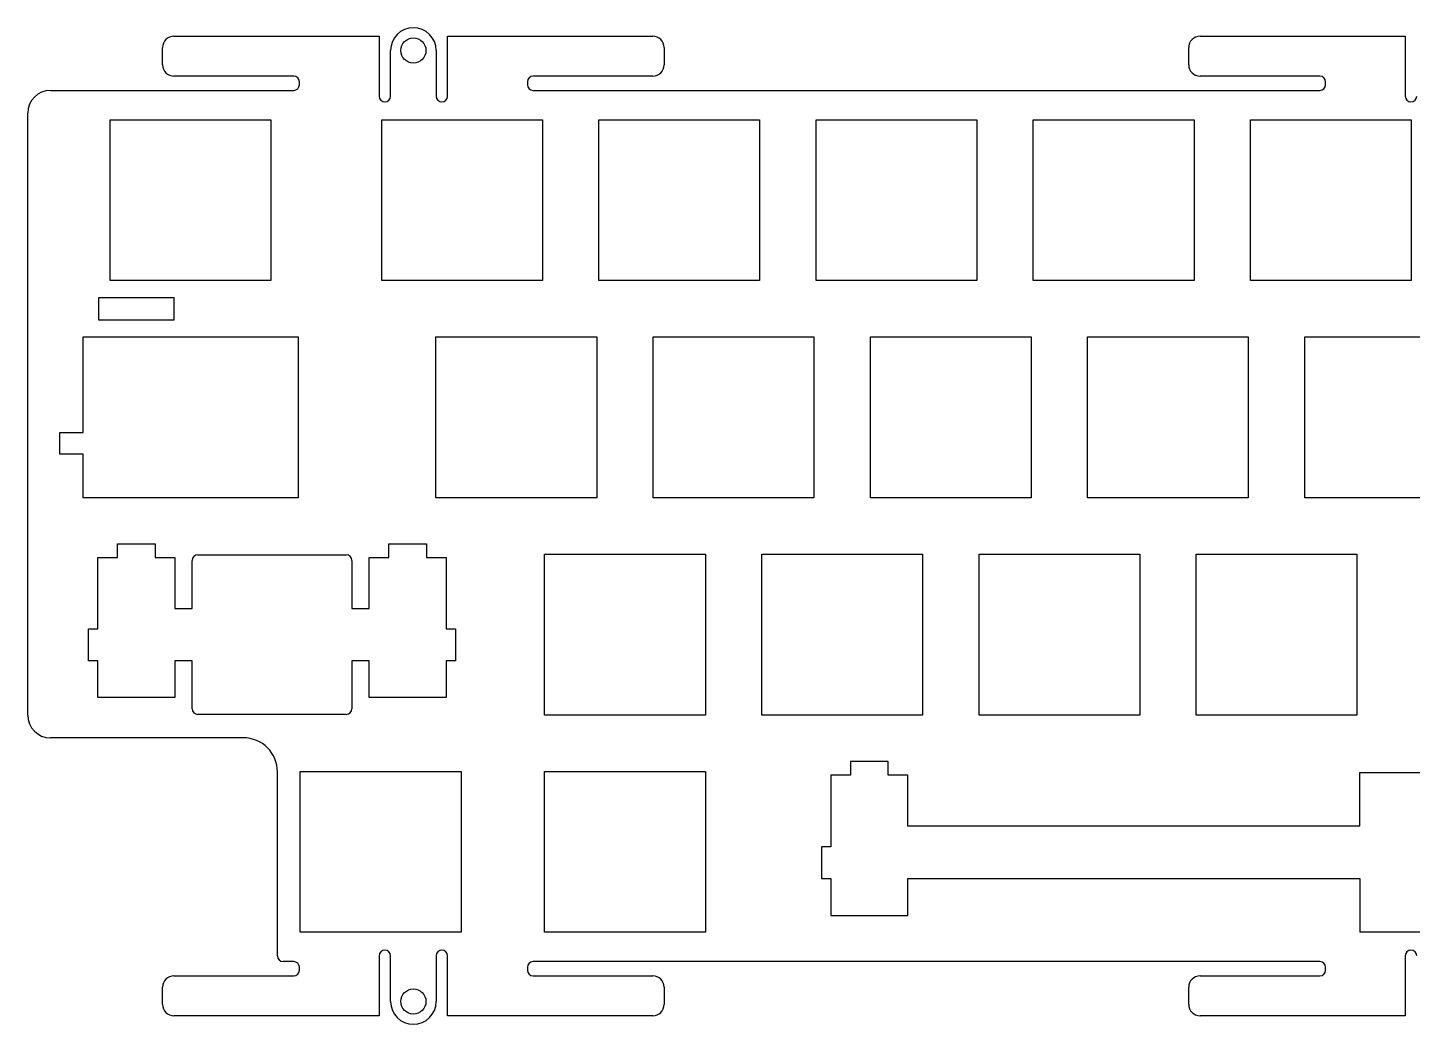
# Model space of a CAD drawing. Header units: millimetres. Extents: x 44 to 292, y 132 to 220.
# Drawn here: x 44 to 165.5, y 132.3 to 219.7 of the extents above; entities that cross this region are included whole.
import ezdxf

# ---------------------------------------------------------------- set-up
doc = ezdxf.new("R2010")
doc.units = ezdxf.units.MM
for name, color, linetype in [('Shape008', 7, 'CONTINUOUS'), ('Shape011', 7, 'CONTINUOUS'), ('Shape050', 7, 'CONTINUOUS'), ('Shape051', 7, 'CONTINUOUS'), ('Shape052', 7, 'CONTINUOUS'), ('Shape053', 7, 'CONTINUOUS'), ('Shape054', 7, 'CONTINUOUS'), ('Shape055', 7, 'CONTINUOUS'), ('Shape056', 7, 'CONTINUOUS'), ('Shape057', 7, 'CONTINUOUS'), ('Shape058', 7, 'CONTINUOUS'), ('Shape059', 7, 'CONTINUOUS'), ('Shape060', 7, 'CONTINUOUS'), ('Shape061', 7, 'CONTINUOUS'), ('Shape062', 7, 'CONTINUOUS'), ('Shape063', 7, 'CONTINUOUS'), ('Shape064', 7, 'CONTINUOUS'), ('Shape065', 7, 'CONTINUOUS'), ('Shape066', 7, 'CONTINUOUS'), ('Shape067', 7, 'CONTINUOUS'), ('Shape068', 7, 'CONTINUOUS'), ('Shape069', 7, 'CONTINUOUS'), ('Shape070', 7, 'CONTINUOUS'), ('Shape071', 7, 'CONTINUOUS'), ('Shape072', 7, 'CONTINUOUS'), ('Shape073', 7, 'CONTINUOUS'), ('Shape074', 7, 'CONTINUOUS'), ('Shape075', 7, 'CONTINUOUS'), ('Shape076', 7, 'CONTINUOUS'), ('Shape077', 7, 'CONTINUOUS'), ('Shape078', 7, 'CONTINUOUS'), ('Shape079', 7, 'CONTINUOUS'), ('Shape080', 7, 'CONTINUOUS'), ('Shape081', 7, 'CONTINUOUS'), ('Shape082', 7, 'CONTINUOUS'), ('Shape083', 7, 'CONTINUOUS'), ('Shape084', 7, 'CONTINUOUS'), ('Shape085', 7, 'CONTINUOUS'), ('Shape086', 7, 'CONTINUOUS'), ('Shape087', 7, 'CONTINUOUS'), ('Shape088', 7, 'CONTINUOUS'), ('Shape089', 7, 'CONTINUOUS'), ('Shape090', 7, 'CONTINUOUS'), ('Shape091', 7, 'CONTINUOUS'), ('Shape092', 7, 'CONTINUOUS'), ('Shape093', 7, 'CONTINUOUS'), ('Shape094', 7, 'CONTINUOUS'), ('Shape095', 7, 'CONTINUOUS'), ('Shape096', 7, 'CONTINUOUS'), ('Shape097', 7, 'CONTINUOUS'), ('Shape098', 7, 'CONTINUOUS'), ('Shape099', 7, 'CONTINUOUS'), ('Shape100', 7, 'CONTINUOUS'), ('Shape101', 7, 'CONTINUOUS'), ('Shape102', 7, 'CONTINUOUS'), ('Shape103', 7, 'CONTINUOUS'), ('Shape104', 7, 'CONTINUOUS'), ('Shape105', 7, 'CONTINUOUS'), ('Shape106', 7, 'CONTINUOUS'), ('Shape107', 7, 'CONTINUOUS'), ('Shape108', 7, 'CONTINUOUS'), ('Shape109', 7, 'CONTINUOUS'), ('Shape110', 7, 'CONTINUOUS'), ('Shape111', 7, 'CONTINUOUS'), ('Shape112', 7, 'CONTINUOUS'), ('Shape113', 7, 'CONTINUOUS'), ('Shape114', 7, 'CONTINUOUS'), ('Shape115', 7, 'CONTINUOUS'), ('Shape116', 7, 'CONTINUOUS'), ('Shape117', 7, 'CONTINUOUS'), ('Shape118', 7, 'CONTINUOUS'), ('Shape1184', 7, 'CONTINUOUS'), ('Shape1185', 7, 'CONTINUOUS'), ('Shape1186', 7, 'CONTINUOUS'), ('Shape1187', 7, 'CONTINUOUS'), ('Shape119', 7, 'CONTINUOUS'), ('Shape120', 7, 'CONTINUOUS'), ('Shape1201', 7, 'CONTINUOUS'), ('Shape1202', 7, 'CONTINUOUS'), ('Shape1203', 7, 'CONTINUOUS'), ('Shape1204', 7, 'CONTINUOUS'), ('Shape1205', 7, 'CONTINUOUS'), ('Shape1206', 7, 'CONTINUOUS'), ('Shape1207', 7, 'CONTINUOUS'), ('Shape1208', 7, 'CONTINUOUS'), ('Shape1209', 7, 'CONTINUOUS'), ('Shape121', 7, 'CONTINUOUS'), ('Shape1210', 7, 'CONTINUOUS'), ('Shape1211', 7, 'CONTINUOUS'), ('Shape1212', 7, 'CONTINUOUS'), ('Shape1213', 7, 'CONTINUOUS'), ('Shape1214', 7, 'CONTINUOUS'), ('Shape1215', 7, 'CONTINUOUS'), ('Shape1218', 7, 'CONTINUOUS'), ('Shape1219', 7, 'CONTINUOUS'), ('Shape122', 7, 'CONTINUOUS'), ('Shape1221', 7, 'CONTINUOUS'), ('Shape1223', 7, 'CONTINUOUS'), ('Shape1228', 7, 'CONTINUOUS'), ('Shape1229', 7, 'CONTINUOUS'), ('Shape123', 7, 'CONTINUOUS'), ('Shape1230', 7, 'CONTINUOUS'), ('Shape1231', 7, 'CONTINUOUS'), ('Shape1232', 7, 'CONTINUOUS'), ('Shape1233', 7, 'CONTINUOUS'), ('Shape1234', 7, 'CONTINUOUS'), ('Shape1235', 7, 'CONTINUOUS'), ('Shape1236', 7, 'CONTINUOUS'), ('Shape1237', 7, 'CONTINUOUS'), ('Shape1238', 7, 'CONTINUOUS'), ('Shape1239', 7, 'CONTINUOUS'), ('Shape124', 7, 'CONTINUOUS'), ('Shape125', 7, 'CONTINUOUS'), ('Shape126', 7, 'CONTINUOUS'), ('Shape1264', 7, 'CONTINUOUS'), ('Shape1265', 7, 'CONTINUOUS'), ('Shape1266', 7, 'CONTINUOUS'), ('Shape1267', 7, 'CONTINUOUS'), ('Shape1268', 7, 'CONTINUOUS'), ('Shape1269', 7, 'CONTINUOUS'), ('Shape1270', 7, 'CONTINUOUS'), ('Shape1271', 7, 'CONTINUOUS'), ('Shape1272', 7, 'CONTINUOUS'), ('Shape1273', 7, 'CONTINUOUS'), ('Shape1274', 7, 'CONTINUOUS'), ('Shape1275', 7, 'CONTINUOUS'), ('Shape1276', 7, 'CONTINUOUS'), ('Shape1277', 7, 'CONTINUOUS'), ('Shape1278', 7, 'CONTINUOUS'), ('Shape1279', 7, 'CONTINUOUS'), ('Shape1300', 7, 'CONTINUOUS'), ('Shape1301', 7, 'CONTINUOUS'), ('Shape1302', 7, 'CONTINUOUS'), ('Shape1303', 7, 'CONTINUOUS'), ('Shape1304', 7, 'CONTINUOUS'), ('Shape1305', 7, 'CONTINUOUS'), ('Shape1306', 7, 'CONTINUOUS'), ('Shape1307', 7, 'CONTINUOUS'), ('Shape1308', 7, 'CONTINUOUS'), ('Shape1309', 7, 'CONTINUOUS'), ('Shape1310', 7, 'CONTINUOUS'), ('Shape1311', 7, 'CONTINUOUS'), ('Shape1312', 7, 'CONTINUOUS'), ('Shape1313', 7, 'CONTINUOUS'), ('Shape1314', 7, 'CONTINUOUS'), ('Shape1315', 7, 'CONTINUOUS'), ('Shape1316', 7, 'CONTINUOUS'), ('Shape1317', 7, 'CONTINUOUS'), ('Shape1318', 7, 'CONTINUOUS'), ('Shape1319', 7, 'CONTINUOUS'), ('Shape1320', 7, 'CONTINUOUS'), ('Shape1321', 7, 'CONTINUOUS'), ('Shape1322', 7, 'CONTINUOUS'), ('Shape1323', 7, 'CONTINUOUS'), ('Shape1324', 7, 'CONTINUOUS'), ('Shape1325', 7, 'CONTINUOUS'), ('Shape1326', 7, 'CONTINUOUS'), ('Shape1327', 7, 'CONTINUOUS'), ('Shape1328', 7, 'CONTINUOUS'), ('Shape1329', 7, 'CONTINUOUS'), ('Shape1330', 7, 'CONTINUOUS'), ('Shape1331', 7, 'CONTINUOUS'), ('Shape1332', 7, 'CONTINUOUS'), ('Shape1334', 7, 'CONTINUOUS'), ('Shape1335', 7, 'CONTINUOUS'), ('Shape1392', 7, 'CONTINUOUS'), ('Shape1393', 7, 'CONTINUOUS'), ('Shape1394', 7, 'CONTINUOUS'), ('Shape1395', 7, 'CONTINUOUS'), ('Shape1396', 7, 'CONTINUOUS'), ('Shape1397', 7, 'CONTINUOUS'), ('Shape1398', 7, 'CONTINUOUS'), ('Shape1399', 7, 'CONTINUOUS'), ('Shape1400', 7, 'CONTINUOUS'), ('Shape1401', 7, 'CONTINUOUS'), ('Shape1402', 7, 'CONTINUOUS'), ('Shape1403', 7, 'CONTINUOUS'), ('Shape1404', 7, 'CONTINUOUS'), ('Shape1405', 7, 'CONTINUOUS'), ('Shape1406', 7, 'CONTINUOUS'), ('Shape1407', 7, 'CONTINUOUS'), ('Shape1408', 7, 'CONTINUOUS'), ('Shape1409', 7, 'CONTINUOUS'), ('Shape1410', 7, 'CONTINUOUS'), ('Shape1411', 7, 'CONTINUOUS'), ('Shape1412', 7, 'CONTINUOUS'), ('Shape1413', 7, 'CONTINUOUS'), ('Shape1414', 7, 'CONTINUOUS'), ('Shape1415', 7, 'CONTINUOUS'), ('Shape1416', 7, 'CONTINUOUS'), ('Shape1417', 7, 'CONTINUOUS'), ('Shape1418', 7, 'CONTINUOUS'), ('Shape1419', 7, 'CONTINUOUS'), ('Shape1420', 7, 'CONTINUOUS'), ('Shape1421', 7, 'CONTINUOUS'), ('Shape1422', 7, 'CONTINUOUS'), ('Shape1423', 7, 'CONTINUOUS'), ('Shape1424', 7, 'CONTINUOUS'), ('Shape1425', 7, 'CONTINUOUS'), ('Shape1426', 7, 'CONTINUOUS'), ('Shape1427', 7, 'CONTINUOUS'), ('Shape1428', 7, 'CONTINUOUS'), ('Shape1429', 7, 'CONTINUOUS'), ('Shape1430', 7, 'CONTINUOUS'), ('Shape1431', 7, 'CONTINUOUS'), ('Shape172', 7, 'CONTINUOUS'), ('Shape173', 7, 'CONTINUOUS'), ('Shape174', 7, 'CONTINUOUS'), ('Shape175', 7, 'CONTINUOUS'), ('Shape176', 7, 'CONTINUOUS'), ('Shape177', 7, 'CONTINUOUS'), ('Shape178', 7, 'CONTINUOUS'), ('Shape179', 7, 'CONTINUOUS'), ('Shape180', 7, 'CONTINUOUS'), ('Shape181', 7, 'CONTINUOUS'), ('Shape182', 7, 'CONTINUOUS'), ('Shape183', 7, 'CONTINUOUS')]:
    doc.layers.add(name, color=color, linetype=linetype)

msp = doc.modelspace()

# ---------------------------------------------------------------- linework, layer by layer
at = {"layer": 'Shape008'}
msp.add_circle((77.875, 217.736), 1.1, dxfattribs=at)
at = {"layer": 'Shape011'}
msp.add_circle((77.875, 134.338), 1.1, dxfattribs=at)
at = {"layer": 'Shape050'}
msp.add_arc((165.375, 138.338), 0.5, 0, 180, dxfattribs=at)
at = {"layer": 'Shape051'}
msp.add_line((164.875, 138.338), (164.875, 133.088), dxfattribs=at)
at = {"layer": 'Shape052'}
msp.add_line((164.875, 133.088), (146.875, 133.088), dxfattribs=at)
at = {"layer": 'Shape053'}
msp.add_arc((146.875, 134.088), 1, 180, -90, dxfattribs=at)
at = {"layer": 'Shape054'}
msp.add_line((145.875, 134.088), (145.875, 135.588), dxfattribs=at)
at = {"layer": 'Shape055'}
msp.add_arc((146.875, 135.588), 1, 90, 180, dxfattribs=at)
at = {"layer": 'Shape056'}
msp.add_line((146.875, 136.588), (157.375, 136.588), dxfattribs=at)
at = {"layer": 'Shape057'}
msp.add_arc((157.375, 137.088), 0.5, -90, 0, dxfattribs=at)
at = {"layer": 'Shape058'}
msp.add_line((157.875, 137.088), (157.875, 137.337), dxfattribs=at)
at = {"layer": 'Shape059'}
msp.add_arc((157.375, 137.337), 0.5, 0, 90, dxfattribs=at)
at = {"layer": 'Shape060'}
msp.add_line((157.375, 137.837), (88.375, 137.837), dxfattribs=at)
at = {"layer": 'Shape061'}
msp.add_arc((88.375, 137.337), 0.5, 90, 180, dxfattribs=at)
at = {"layer": 'Shape062'}
msp.add_line((87.875, 137.337), (87.875, 137.088), dxfattribs=at)
at = {"layer": 'Shape063'}
msp.add_arc((88.375, 137.088), 0.5, 180, -90, dxfattribs=at)
at = {"layer": 'Shape064'}
msp.add_line((88.375, 136.588), (98.875, 136.588), dxfattribs=at)
at = {"layer": 'Shape065'}
msp.add_arc((98.875, 135.588), 1, 0, 90, dxfattribs=at)
at = {"layer": 'Shape066'}
msp.add_line((99.875, 135.588), (99.875, 134.088), dxfattribs=at)
at = {"layer": 'Shape067'}
msp.add_arc((98.875, 134.088), 1, -90, 0, dxfattribs=at)
at = {"layer": 'Shape068'}
msp.add_line((98.875, 133.088), (80.875, 133.088), dxfattribs=at)
at = {"layer": 'Shape069'}
msp.add_line((80.875, 133.088), (80.875, 138.338), dxfattribs=at)
at = {"layer": 'Shape070'}
msp.add_arc((80.375, 138.338), 0.5, 0, 180, dxfattribs=at)
at = {"layer": 'Shape071'}
msp.add_line((79.875, 138.338), (79.875, 134.338), dxfattribs=at)
at = {"layer": 'Shape072'}
msp.add_arc((77.875, 134.338), 2, 180, 0, dxfattribs=at)
at = {"layer": 'Shape073'}
msp.add_line((75.875, 134.338), (75.875, 138.338), dxfattribs=at)
at = {"layer": 'Shape074'}
msp.add_arc((75.375, 138.338), 0.5, 0, 180, dxfattribs=at)
at = {"layer": 'Shape075'}
msp.add_line((74.875, 138.338), (74.875, 133.088), dxfattribs=at)
at = {"layer": 'Shape076'}
msp.add_line((74.875, 133.088), (56.875, 133.088), dxfattribs=at)
at = {"layer": 'Shape077'}
msp.add_arc((56.875, 134.088), 1, 180, -90, dxfattribs=at)
at = {"layer": 'Shape078'}
msp.add_line((55.875, 134.088), (55.875, 135.588), dxfattribs=at)
at = {"layer": 'Shape079'}
msp.add_arc((56.875, 135.588), 1, 90, 180, dxfattribs=at)
at = {"layer": 'Shape080'}
msp.add_line((56.875, 136.588), (67.375, 136.588), dxfattribs=at)
at = {"layer": 'Shape081'}
msp.add_arc((67.375, 137.088), 0.5, -90, 0, dxfattribs=at)
at = {"layer": 'Shape082'}
msp.add_line((67.875, 137.088), (67.875, 137.337), dxfattribs=at)
at = {"layer": 'Shape083'}
msp.add_arc((67.375, 137.337), 0.5, 0, 90, dxfattribs=at)
at = {"layer": 'Shape084'}
msp.add_line((67.375, 137.837), (66.455, 137.837), dxfattribs=at)
at = {"layer": 'Shape085'}
msp.add_arc((66.455, 138.337), 0.5, 180, -90, dxfattribs=at)
at = {"layer": 'Shape086'}
msp.add_line((65.955, 138.337), (65.955, 154.462), dxfattribs=at)
at = {"layer": 'Shape087'}
msp.add_arc((62.955, 154.462), 3, 0, 90, dxfattribs=at)
at = {"layer": 'Shape088'}
msp.add_line((62.955, 157.462), (46.045, 157.462), dxfattribs=at)
at = {"layer": 'Shape089'}
msp.add_arc((46.045, 159.462), 2, 180, -90, dxfattribs=at)
at = {"layer": 'Shape090'}
msp.add_line((44.045, 159.462), (44.045, 212.237), dxfattribs=at)
at = {"layer": 'Shape091'}
msp.add_arc((46.045, 212.237), 2, 90, 180, dxfattribs=at)
at = {"layer": 'Shape092'}
msp.add_line((46.045, 214.237), (67.375, 214.237), dxfattribs=at)
at = {"layer": 'Shape093'}
msp.add_arc((67.375, 214.737), 0.5, -90, 0, dxfattribs=at)
at = {"layer": 'Shape094'}
msp.add_line((67.875, 214.737), (67.875, 214.986), dxfattribs=at)
at = {"layer": 'Shape095'}
msp.add_arc((67.375, 214.986), 0.5, 0, 90, dxfattribs=at)
at = {"layer": 'Shape096'}
msp.add_line((67.375, 215.486), (56.875, 215.486), dxfattribs=at)
at = {"layer": 'Shape097'}
msp.add_arc((56.875, 216.486), 1, 180, -90, dxfattribs=at)
at = {"layer": 'Shape098'}
msp.add_line((55.875, 216.486), (55.875, 217.986), dxfattribs=at)
at = {"layer": 'Shape099'}
msp.add_arc((56.875, 217.986), 1, 90, 180, dxfattribs=at)
at = {"layer": 'Shape100'}
msp.add_line((56.875, 218.986), (74.875, 218.986), dxfattribs=at)
at = {"layer": 'Shape101'}
msp.add_line((74.875, 218.986), (74.875, 213.736), dxfattribs=at)
at = {"layer": 'Shape102'}
msp.add_arc((75.375, 213.736), 0.5, 180, 0, dxfattribs=at)
at = {"layer": 'Shape103'}
msp.add_line((75.875, 213.736), (75.875, 217.736), dxfattribs=at)
at = {"layer": 'Shape104'}
msp.add_arc((77.875, 217.736), 2, 0, 180, dxfattribs=at)
at = {"layer": 'Shape105'}
msp.add_line((79.875, 217.736), (79.875, 213.736), dxfattribs=at)
at = {"layer": 'Shape106'}
msp.add_arc((80.375, 213.736), 0.5, 180, 0, dxfattribs=at)
at = {"layer": 'Shape107'}
msp.add_line((80.875, 213.736), (80.875, 218.986), dxfattribs=at)
at = {"layer": 'Shape108'}
msp.add_line((80.875, 218.986), (98.875, 218.986), dxfattribs=at)
at = {"layer": 'Shape109'}
msp.add_arc((98.875, 217.986), 1, 0, 90, dxfattribs=at)
at = {"layer": 'Shape110'}
msp.add_line((99.875, 217.986), (99.875, 216.486), dxfattribs=at)
at = {"layer": 'Shape111'}
msp.add_arc((98.875, 216.486), 1, -90, 0, dxfattribs=at)
at = {"layer": 'Shape112'}
msp.add_line((98.875, 215.486), (88.375, 215.486), dxfattribs=at)
at = {"layer": 'Shape113'}
msp.add_arc((88.375, 214.986), 0.5, 90, 180, dxfattribs=at)
at = {"layer": 'Shape114'}
msp.add_line((87.875, 214.986), (87.875, 214.737), dxfattribs=at)
at = {"layer": 'Shape115'}
msp.add_arc((88.375, 214.737), 0.5, 180, -90, dxfattribs=at)
at = {"layer": 'Shape116'}
msp.add_line((88.375, 214.237), (157.375, 214.237), dxfattribs=at)
at = {"layer": 'Shape117'}
msp.add_arc((157.375, 214.737), 0.5, -90, 0, dxfattribs=at)
at = {"layer": 'Shape118'}
msp.add_line((157.875, 214.737), (157.875, 214.986), dxfattribs=at)
at = {"layer": 'Shape1184'}
msp.add_line((103.485, 154.512), (103.485, 140.412), dxfattribs=at)
at = {"layer": 'Shape1185'}
msp.add_line((103.485, 140.412), (89.385, 140.412), dxfattribs=at)
at = {"layer": 'Shape1186'}
msp.add_line((89.385, 140.412), (89.385, 154.512), dxfattribs=at)
at = {"layer": 'Shape1187'}
msp.add_line((89.385, 154.512), (103.485, 154.512), dxfattribs=at)
at = {"layer": 'Shape119'}
msp.add_arc((157.375, 214.986), 0.5, 0, 90, dxfattribs=at)
at = {"layer": 'Shape120'}
msp.add_line((157.375, 215.486), (146.875, 215.486), dxfattribs=at)
at = {"layer": 'Shape1201'}
msp.add_line((160.875, 149.713), (121.245, 149.713), dxfattribs=at)
at = {"layer": 'Shape1202'}
msp.add_line((121.245, 149.713), (121.245, 154.183), dxfattribs=at)
at = {"layer": 'Shape1203'}
msp.add_line((121.245, 154.183), (119.515, 154.183), dxfattribs=at)
at = {"layer": 'Shape1204'}
msp.add_line((119.515, 154.183), (119.515, 155.384), dxfattribs=at)
at = {"layer": 'Shape1205'}
msp.add_line((119.515, 155.384), (116.215, 155.384), dxfattribs=at)
at = {"layer": 'Shape1206'}
msp.add_line((116.215, 155.384), (116.215, 154.183), dxfattribs=at)
at = {"layer": 'Shape1207'}
msp.add_line((116.215, 154.183), (114.495, 154.183), dxfattribs=at)
at = {"layer": 'Shape1208'}
msp.add_line((114.495, 154.183), (114.495, 147.913), dxfattribs=at)
at = {"layer": 'Shape1209'}
msp.add_line((114.495, 147.913), (113.665, 147.913), dxfattribs=at)
at = {"layer": 'Shape121'}
msp.add_arc((146.875, 216.486), 1, 180, -90, dxfattribs=at)
at = {"layer": 'Shape1210'}
msp.add_line((113.665, 147.913), (113.665, 145.113), dxfattribs=at)
at = {"layer": 'Shape1211'}
msp.add_line((113.665, 145.113), (114.495, 145.113), dxfattribs=at)
at = {"layer": 'Shape1212'}
msp.add_line((114.495, 145.113), (114.495, 141.883), dxfattribs=at)
at = {"layer": 'Shape1213'}
msp.add_line((114.495, 141.883), (121.245, 141.883), dxfattribs=at)
at = {"layer": 'Shape1214'}
msp.add_line((121.245, 141.883), (121.245, 145.113), dxfattribs=at)
at = {"layer": 'Shape1215'}
msp.add_line((121.245, 145.113), (160.875, 145.113), dxfattribs=at)
at = {"layer": 'Shape1218'}
msp.add_line((160.875, 149.713), (160.875, 154.414), dxfattribs=at)
at = {"layer": 'Shape1219'}
msp.add_line((160.875, 154.414), (174.875, 154.414), dxfattribs=at)
at = {"layer": 'Shape122'}
msp.add_line((145.875, 216.486), (145.875, 217.986), dxfattribs=at)
at = {"layer": 'Shape1221'}
msp.add_line((174.875, 140.412), (160.875, 140.412), dxfattribs=at)
at = {"layer": 'Shape1223'}
msp.add_line((160.875, 145.113), (160.875, 140.412), dxfattribs=at)
at = {"layer": 'Shape1228'}
msp.add_line((48.905, 192.612), (67.765, 192.612), dxfattribs=at)
at = {"layer": 'Shape1229'}
msp.add_line((67.765, 192.612), (67.765, 178.512), dxfattribs=at)
at = {"layer": 'Shape123'}
msp.add_arc((146.875, 217.986), 1, 90, 180, dxfattribs=at)
at = {"layer": 'Shape1230'}
msp.add_line((67.765, 178.512), (48.905, 178.512), dxfattribs=at)
at = {"layer": 'Shape1231'}
msp.add_line((48.905, 178.512), (48.905, 182.344), dxfattribs=at)
at = {"layer": 'Shape1232'}
msp.add_line((48.905, 182.344), (46.865, 182.344), dxfattribs=at)
at = {"layer": 'Shape1233'}
msp.add_line((46.865, 182.344), (46.865, 184.244), dxfattribs=at)
at = {"layer": 'Shape1234'}
msp.add_line((46.865, 184.244), (48.905, 184.244), dxfattribs=at)
at = {"layer": 'Shape1235'}
msp.add_line((48.905, 184.244), (48.905, 192.612), dxfattribs=at)
at = {"layer": 'Shape1236'}
msp.add_line((113.195, 197.562), (113.195, 211.662), dxfattribs=at)
at = {"layer": 'Shape1237'}
msp.add_line((113.195, 211.662), (127.295, 211.662), dxfattribs=at)
at = {"layer": 'Shape1238'}
msp.add_line((127.295, 211.662), (127.295, 197.562), dxfattribs=at)
at = {"layer": 'Shape1239'}
msp.add_line((127.295, 197.562), (113.195, 197.562), dxfattribs=at)
at = {"layer": 'Shape124'}
msp.add_line((146.875, 218.986), (164.875, 218.986), dxfattribs=at)
at = {"layer": 'Shape125'}
msp.add_line((164.875, 218.986), (164.875, 213.736), dxfattribs=at)
at = {"layer": 'Shape126'}
msp.add_arc((165.375, 213.736), 0.5, 180, 0, dxfattribs=at)
at = {"layer": 'Shape1264'}
msp.add_line((146.535, 159.462), (146.535, 173.562), dxfattribs=at)
at = {"layer": 'Shape1265'}
msp.add_line((146.535, 173.562), (160.635, 173.562), dxfattribs=at)
at = {"layer": 'Shape1266'}
msp.add_line((160.635, 173.562), (160.635, 159.462), dxfattribs=at)
at = {"layer": 'Shape1267'}
msp.add_line((160.635, 159.462), (146.535, 159.462), dxfattribs=at)
at = {"layer": 'Shape1268'}
msp.add_line((127.485, 159.462), (127.485, 173.562), dxfattribs=at)
at = {"layer": 'Shape1269'}
msp.add_line((127.485, 173.562), (141.585, 173.562), dxfattribs=at)
at = {"layer": 'Shape1270'}
msp.add_line((141.585, 173.562), (141.585, 159.462), dxfattribs=at)
at = {"layer": 'Shape1271'}
msp.add_line((141.585, 159.462), (127.485, 159.462), dxfattribs=at)
at = {"layer": 'Shape1272'}
msp.add_line((108.435, 159.462), (108.435, 173.562), dxfattribs=at)
at = {"layer": 'Shape1273'}
msp.add_line((108.435, 173.562), (122.535, 173.562), dxfattribs=at)
at = {"layer": 'Shape1274'}
msp.add_line((122.535, 173.562), (122.535, 159.462), dxfattribs=at)
at = {"layer": 'Shape1275'}
msp.add_line((122.535, 159.462), (108.435, 159.462), dxfattribs=at)
at = {"layer": 'Shape1276'}
msp.add_line((89.385, 159.462), (89.385, 173.562), dxfattribs=at)
at = {"layer": 'Shape1277'}
msp.add_line((89.385, 173.562), (103.485, 173.562), dxfattribs=at)
at = {"layer": 'Shape1278'}
msp.add_line((103.485, 173.562), (103.485, 159.462), dxfattribs=at)
at = {"layer": 'Shape1279'}
msp.add_line((103.485, 159.462), (89.385, 159.462), dxfattribs=at)
at = {"layer": 'Shape1300'}
msp.add_line((151.295, 197.562), (151.295, 211.662), dxfattribs=at)
at = {"layer": 'Shape1301'}
msp.add_line((151.295, 211.662), (165.395, 211.662), dxfattribs=at)
at = {"layer": 'Shape1302'}
msp.add_line((165.395, 211.662), (165.395, 197.562), dxfattribs=at)
at = {"layer": 'Shape1303'}
msp.add_line((165.395, 197.562), (151.295, 197.562), dxfattribs=at)
at = {"layer": 'Shape1304'}
msp.add_line((132.245, 197.562), (132.245, 211.662), dxfattribs=at)
at = {"layer": 'Shape1305'}
msp.add_line((132.245, 211.662), (146.345, 211.662), dxfattribs=at)
at = {"layer": 'Shape1306'}
msp.add_line((146.345, 211.662), (146.345, 197.562), dxfattribs=at)
at = {"layer": 'Shape1307'}
msp.add_line((146.345, 197.562), (132.245, 197.562), dxfattribs=at)
at = {"layer": 'Shape1308'}
msp.add_line((94.145, 197.562), (94.145, 211.662), dxfattribs=at)
at = {"layer": 'Shape1309'}
msp.add_line((94.145, 211.662), (108.245, 211.662), dxfattribs=at)
at = {"layer": 'Shape1310'}
msp.add_line((108.245, 211.662), (108.245, 197.562), dxfattribs=at)
at = {"layer": 'Shape1311'}
msp.add_line((108.245, 197.562), (94.145, 197.562), dxfattribs=at)
at = {"layer": 'Shape1312'}
msp.add_line((75.095, 197.562), (75.095, 211.662), dxfattribs=at)
at = {"layer": 'Shape1313'}
msp.add_line((75.095, 211.662), (89.195, 211.662), dxfattribs=at)
at = {"layer": 'Shape1314'}
msp.add_line((89.195, 211.662), (89.195, 197.562), dxfattribs=at)
at = {"layer": 'Shape1315'}
msp.add_line((89.195, 197.562), (75.095, 197.562), dxfattribs=at)
at = {"layer": 'Shape1316'}
msp.add_line((79.855, 192.612), (93.955, 192.612), dxfattribs=at)
at = {"layer": 'Shape1317'}
msp.add_line((93.955, 192.612), (93.955, 178.512), dxfattribs=at)
at = {"layer": 'Shape1318'}
msp.add_line((93.955, 178.512), (79.855, 178.512), dxfattribs=at)
at = {"layer": 'Shape1319'}
msp.add_line((79.855, 178.512), (79.855, 192.612), dxfattribs=at)
at = {"layer": 'Shape1320'}
msp.add_line((98.905, 192.612), (113.005, 192.612), dxfattribs=at)
at = {"layer": 'Shape1321'}
msp.add_line((113.005, 192.612), (113.005, 178.512), dxfattribs=at)
at = {"layer": 'Shape1322'}
msp.add_line((113.005, 178.512), (98.905, 178.512), dxfattribs=at)
at = {"layer": 'Shape1323'}
msp.add_line((98.905, 178.512), (98.905, 192.612), dxfattribs=at)
at = {"layer": 'Shape1324'}
msp.add_line((117.955, 192.612), (132.055, 192.612), dxfattribs=at)
at = {"layer": 'Shape1325'}
msp.add_line((132.055, 192.612), (132.055, 178.512), dxfattribs=at)
at = {"layer": 'Shape1326'}
msp.add_line((132.055, 178.512), (117.955, 178.512), dxfattribs=at)
at = {"layer": 'Shape1327'}
msp.add_line((117.955, 178.512), (117.955, 192.612), dxfattribs=at)
at = {"layer": 'Shape1328'}
msp.add_line((137.005, 178.512), (137.005, 192.612), dxfattribs=at)
at = {"layer": 'Shape1329'}
msp.add_line((137.005, 192.612), (151.105, 192.612), dxfattribs=at)
at = {"layer": 'Shape1330'}
msp.add_line((151.105, 192.612), (151.105, 178.512), dxfattribs=at)
at = {"layer": 'Shape1331'}
msp.add_line((151.105, 178.512), (137.005, 178.512), dxfattribs=at)
at = {"layer": 'Shape1332'}
msp.add_line((156.055, 192.612), (170.155, 192.612), dxfattribs=at)
at = {"layer": 'Shape1334'}
msp.add_line((170.155, 178.512), (156.055, 178.512), dxfattribs=at)
at = {"layer": 'Shape1335'}
msp.add_line((156.055, 178.512), (156.055, 192.612), dxfattribs=at)
at = {"layer": 'Shape1392'}
msp.add_line((58.475, 160.012), (58.475, 164.212), dxfattribs=at)
at = {"layer": 'Shape1393'}
msp.add_arc((58.975, 160.012), 0.5, 180, -90, dxfattribs=at)
at = {"layer": 'Shape1394'}
msp.add_line((58.475, 164.212), (56.955, 164.212), dxfattribs=at)
at = {"layer": 'Shape1395'}
msp.add_line((56.955, 164.212), (56.955, 160.983), dxfattribs=at)
at = {"layer": 'Shape1396'}
msp.add_line((56.955, 160.983), (50.205, 160.983), dxfattribs=at)
at = {"layer": 'Shape1397'}
msp.add_line((50.205, 160.983), (50.205, 164.212), dxfattribs=at)
at = {"layer": 'Shape1398'}
msp.add_line((50.205, 164.212), (49.375, 164.212), dxfattribs=at)
at = {"layer": 'Shape1399'}
msp.add_line((49.375, 164.212), (49.375, 167.012), dxfattribs=at)
at = {"layer": 'Shape1400'}
msp.add_line((49.375, 167.012), (50.205, 167.012), dxfattribs=at)
at = {"layer": 'Shape1401'}
msp.add_line((50.205, 167.012), (50.205, 173.282), dxfattribs=at)
at = {"layer": 'Shape1402'}
msp.add_line((50.205, 173.282), (51.925, 173.282), dxfattribs=at)
at = {"layer": 'Shape1403'}
msp.add_line((51.925, 173.282), (51.925, 174.482), dxfattribs=at)
at = {"layer": 'Shape1404'}
msp.add_line((51.925, 174.482), (55.225, 174.482), dxfattribs=at)
at = {"layer": 'Shape1405'}
msp.add_line((55.225, 174.482), (55.225, 173.282), dxfattribs=at)
at = {"layer": 'Shape1406'}
msp.add_line((55.225, 173.282), (56.955, 173.282), dxfattribs=at)
at = {"layer": 'Shape1407'}
msp.add_line((56.955, 173.282), (56.955, 168.813), dxfattribs=at)
at = {"layer": 'Shape1408'}
msp.add_line((56.955, 168.813), (58.475, 168.813), dxfattribs=at)
at = {"layer": 'Shape1409'}
msp.add_line((58.475, 168.813), (58.475, 173.012), dxfattribs=at)
at = {"layer": 'Shape1410'}
msp.add_line((58.975, 173.512), (71.975, 173.512), dxfattribs=at)
at = {"layer": 'Shape1411'}
msp.add_arc((58.975, 173.012), 0.5, 90, 180, dxfattribs=at)
at = {"layer": 'Shape1412'}
msp.add_line((72.475, 173.012), (72.475, 168.813), dxfattribs=at)
at = {"layer": 'Shape1413'}
msp.add_arc((71.975, 173.012), 0.5, 0, 90, dxfattribs=at)
at = {"layer": 'Shape1414'}
msp.add_line((72.475, 168.813), (74.005, 168.813), dxfattribs=at)
at = {"layer": 'Shape1415'}
msp.add_line((74.005, 168.813), (74.005, 173.282), dxfattribs=at)
at = {"layer": 'Shape1416'}
msp.add_line((74.005, 173.282), (75.725, 173.282), dxfattribs=at)
at = {"layer": 'Shape1417'}
msp.add_line((75.725, 173.282), (75.725, 174.482), dxfattribs=at)
at = {"layer": 'Shape1418'}
msp.add_line((75.725, 174.482), (79.025, 174.482), dxfattribs=at)
at = {"layer": 'Shape1419'}
msp.add_line((79.025, 174.482), (79.025, 173.282), dxfattribs=at)
at = {"layer": 'Shape1420'}
msp.add_line((79.025, 173.282), (80.755, 173.282), dxfattribs=at)
at = {"layer": 'Shape1421'}
msp.add_line((80.755, 173.282), (80.755, 167.012), dxfattribs=at)
at = {"layer": 'Shape1422'}
msp.add_line((80.755, 167.012), (81.575, 167.012), dxfattribs=at)
at = {"layer": 'Shape1423'}
msp.add_line((81.575, 167.012), (81.575, 164.212), dxfattribs=at)
at = {"layer": 'Shape1424'}
msp.add_line((81.575, 164.212), (80.755, 164.212), dxfattribs=at)
at = {"layer": 'Shape1425'}
msp.add_line((80.755, 164.212), (80.755, 160.983), dxfattribs=at)
at = {"layer": 'Shape1426'}
msp.add_line((80.755, 160.983), (74.005, 160.983), dxfattribs=at)
at = {"layer": 'Shape1427'}
msp.add_line((74.005, 160.983), (74.005, 164.212), dxfattribs=at)
at = {"layer": 'Shape1428'}
msp.add_line((74.005, 164.212), (72.475, 164.212), dxfattribs=at)
at = {"layer": 'Shape1429'}
msp.add_line((72.475, 164.212), (72.475, 160.012), dxfattribs=at)
at = {"layer": 'Shape1430'}
msp.add_arc((71.975, 160.012), 0.5, -90, 0, dxfattribs=at)
at = {"layer": 'Shape1431'}
msp.add_line((71.975, 159.512), (58.975, 159.512), dxfattribs=at)
at = {"layer": 'Shape172'}
msp.add_line((56.855, 196.088), (56.855, 194.088), dxfattribs=at)
at = {"layer": 'Shape173'}
msp.add_line((56.855, 194.088), (50.285, 194.088), dxfattribs=at)
at = {"layer": 'Shape174'}
msp.add_line((50.285, 194.088), (50.285, 196.088), dxfattribs=at)
at = {"layer": 'Shape175'}
msp.add_line((50.285, 196.088), (56.855, 196.088), dxfattribs=at)
at = {"layer": 'Shape176'}
msp.add_line((67.955, 154.512), (82.055, 154.512), dxfattribs=at)
at = {"layer": 'Shape177'}
msp.add_line((82.055, 154.512), (82.055, 140.412), dxfattribs=at)
at = {"layer": 'Shape178'}
msp.add_line((82.055, 140.412), (67.955, 140.412), dxfattribs=at)
at = {"layer": 'Shape179'}
msp.add_line((67.955, 140.412), (67.955, 154.512), dxfattribs=at)
at = {"layer": 'Shape180'}
msp.add_line((51.285, 211.662), (65.385, 211.662), dxfattribs=at)
at = {"layer": 'Shape181'}
msp.add_line((65.385, 211.662), (65.385, 197.562), dxfattribs=at)
at = {"layer": 'Shape182'}
msp.add_line((65.385, 197.562), (51.285, 197.562), dxfattribs=at)
at = {"layer": 'Shape183'}
msp.add_line((51.285, 197.562), (51.285, 211.662), dxfattribs=at)

doc.saveas('drawing.dxf')
